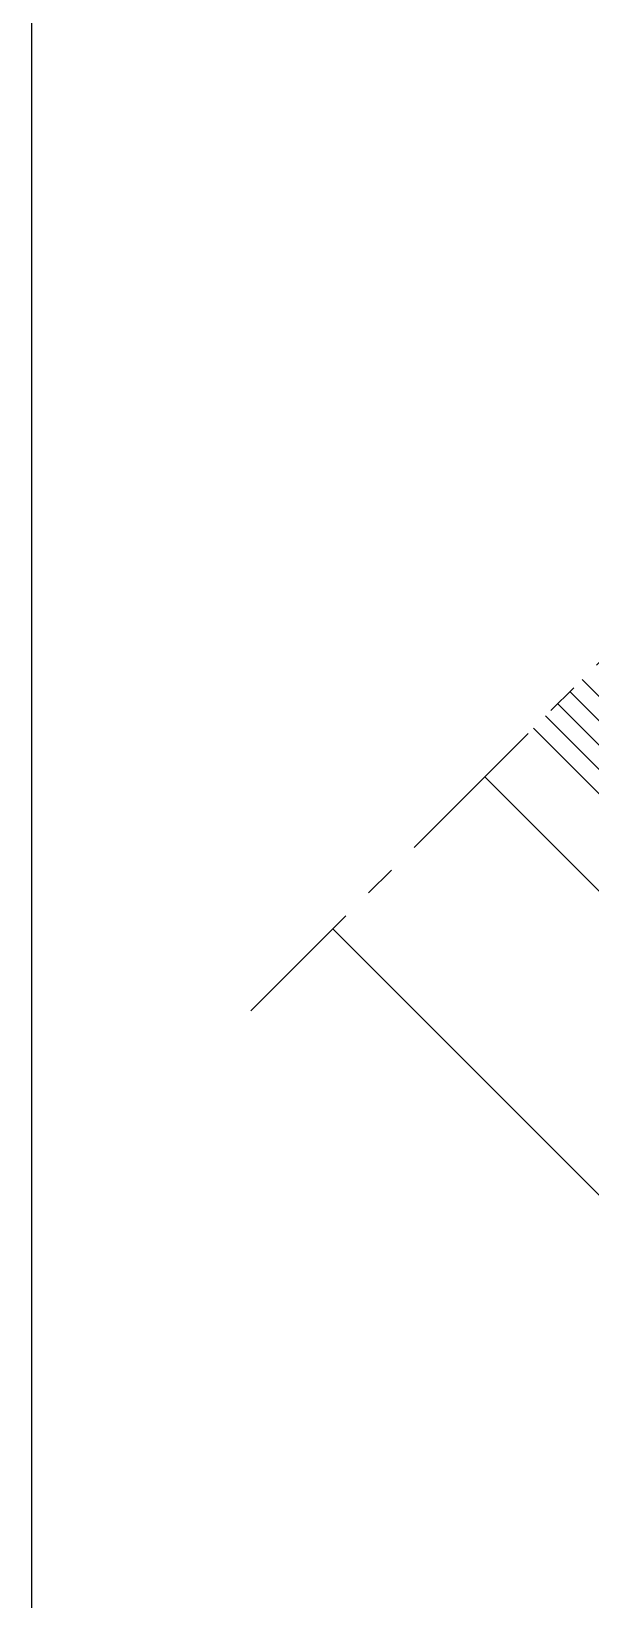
# Model space of a CAD drawing. Extents: x 0 to 4131, y -1600 to 527.
# Drawn here: x 690 to 722.5, y 57.3 to 148.5 of the extents above; entities that cross this region are included whole.
import ezdxf

# ---------------------------------------------------------------- set-up
doc = ezdxf.new("R2010")
doc.units = 0
doc.header["$LTSCALE"] = 7.5
doc.header["$MEASUREMENT"] = 0
doc.linetypes.add('CENTER', pattern=[2, 1.25, -0.25, 0.25, -0.25])
for name, color, linetype in [('ASSI', 1, 'CENTER'), ('FINE', 7, 'CONTINUOUS'), ('MARCHIO', 7, 'CONTINUOUS'), ('TRATTEGGI', 140, 'CONTINUOUS'), ('VETRO', 6, 'CONTINUOUS')]:
    doc.layers.add(name, color=color, linetype=linetype)

msp = doc.modelspace()

# ---------------------------------------------------------------- linework, layer by layer
at = {"layer": 'ASSI'}
msp.add_line((750.7203721639628, 139.48652864407), (702.759052667219, 91.52520914732614), dxfattribs=at)
at = {"layer": 'FINE'}
for p, q in [((716.3767199274035, 105.1428764075107), (750.8284234144853, 70.69117292042907)), ((707.5378851625717, 96.30404164267888), (741.246531123215, 62.59539568203563))]:
    msp.add_line(p, q, dxfattribs=at)
at = {"layer": 'MARCHIO'}
msp.add_lwpolyline([(690, 0), (900, 0), (900, 297), (690, 297)], close=True, dxfattribs=at)
at = {"layer": 'TRATTEGGI'}
for p, q in [((771.3476425124534, 61.49249134930005), (722.0369886908231, 110.8031451709303)), ((770.6405357312669, 60.78538456811353), (721.3298819096367, 110.0960383897438)), ((769.226322168894, 59.37117100574056), (719.9156683472635, 108.6818248273706)), ((769.9334289500805, 60.07827778692715), (720.62277512845, 109.3889316085572))]:
    msp.add_line(p, q, dxfattribs=at)
at = {"layer": 'VETRO'}
msp.add_lwpolyline([(719.2085615660769, 107.9747180461841), (767.8121086065208, 59.37117100574059), (769.2263221688941, 59.37117100574056), (786.1968849173711, 76.34173375421753), (786.1968849173711, 77.75594731659069), (737.5933378769273, 126.3594943570345)], dxfattribs=at)

doc.saveas('drawing.dxf')
